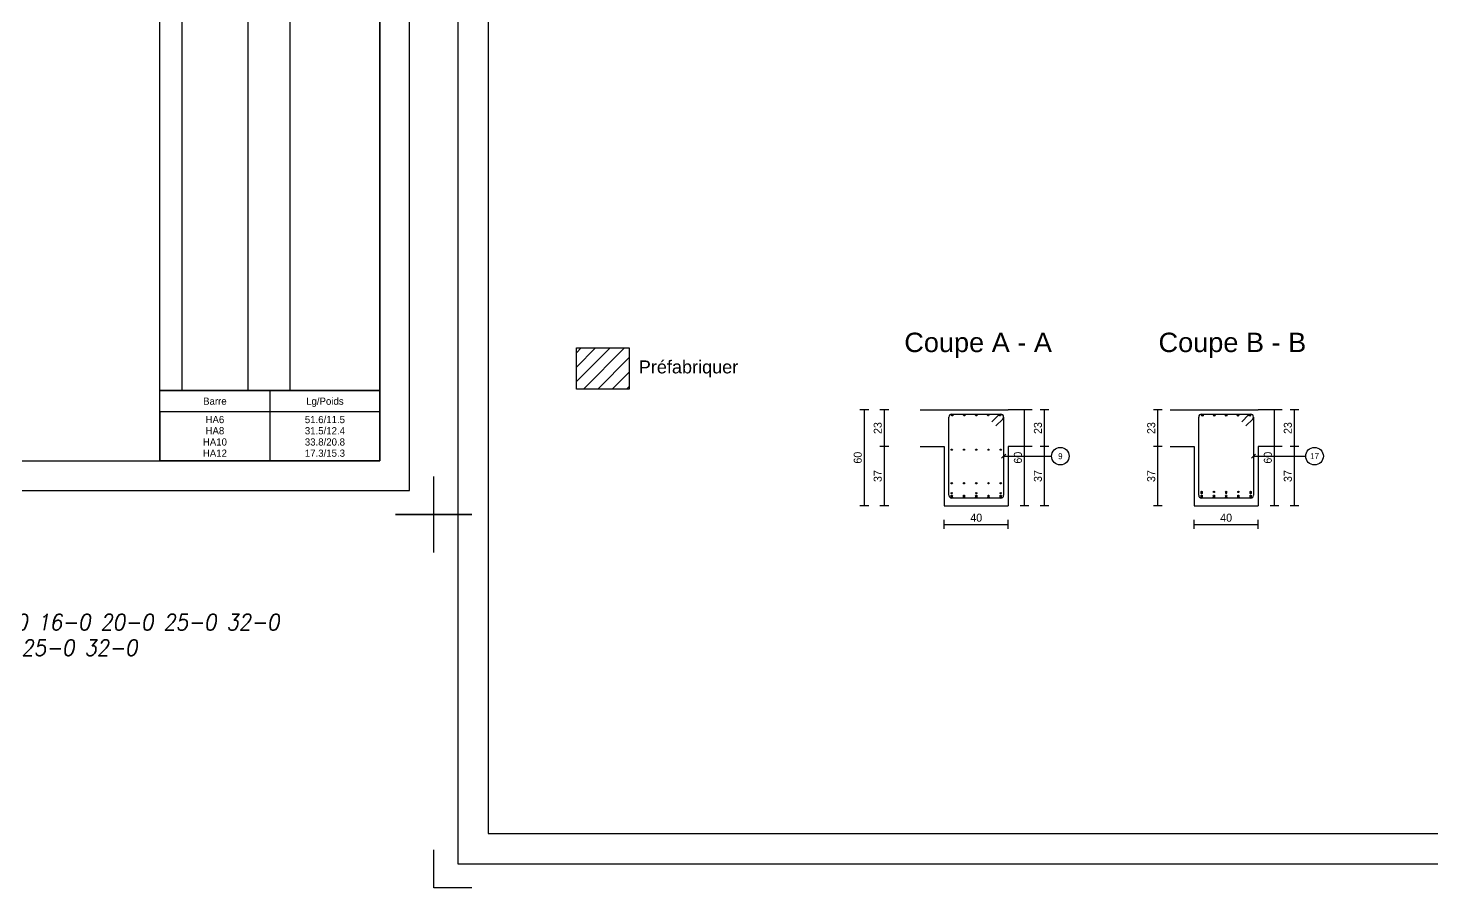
# Model space of a CAD drawing. Extents: x -12912 to 27386, y 1818 to 8189.
# Drawn here: x 4979 to 5856, y 2936 to 3473 of the extents above; entities that cross this region are included whole.
import ezdxf
from ezdxf.enums import TextEntityAlignment as Align

# ---------------------------------------------------------------- set-up
doc = ezdxf.new("R2010")
doc.units = 0
doc.header["$MEASUREMENT"] = 0
doc.layers.get('0').update_dxf_attribs({"linetype": 'CONTINUOUS'})
for name, color, linetype in [('1', 7, 'CONTINUOUS'), ('104', 7, 'CONTINUOUS'), ('173', 7, 'CONTINUOUS'), ('5', 7, 'CONTINUOUS'), ('6', 7, 'CONTINUOUS'), ('7', 7, 'CONTINUOUS'), ('GO-CARTOUCHE', 7, 'CONTINUOUS'), ('STR_TXT', 102, 'CONTINUOUS')]:
    doc.layers.add(name, color=color, linetype=linetype)
doc.layers.add('PYC- HACHURES', color=7, linetype='CONTINUOUS', lineweight=18)
doc.styles.add('ARIAL', font='ARIAL.TTF')
doc.styles.add('Tableau', font='romans.shx', dxfattribs={"width": 0.9, "oblique": 10})

# ---------------------------------------------------------------- blocks, each defined once
blk = doc.blocks.new('Smallsp')
at = {"layer": 'STR_TXT', "linetype": 'Continuous'}
for points in [[(0, 15), (0, -15)], [(-30, 0), (40, 0)]]:
    blk.add_lwpolyline(points, dxfattribs=at)
at = {"layer": 'STR_TXT', "linetype": 'Continuous', "style": 'Tableau', "oblique": 10, "width": 0.9}
for s, p in [('HA', (-23.6, 1.89)), ('AD', (-22.2, -13.94))]:
    blk.add_text(s, height=10, dxfattribs=at).set_placement(p)
for tag, p in [('SPAD', (1.4, 1.89)), ('SPHA', (1.4, -14.11))]:
    blk.add_attdef(tag, p, '', height=10, dxfattribs=at)

msp = doc.modelspace()

# ---------------------------------------------------------------- hatches: boundary and pattern name
at = {"layer": 'PYC- HACHURES', "lineweight": 15}
h = msp.add_hatch(dxfattribs=at)
h.set_pattern_fill('ANSI31', color=104, scale=2, style=0)
h.set_pattern_definition([(45, (5526.811, 4705.4967), (-4.490128, 4.490128), [])])
h.paths.add_polyline_path([(5354.417, 3272.923), (5321.497, 3272.923), (5321.497, 3247.272), (5354.417, 3247.272)])

# ---------------------------------------------------------------- linework, layer by layer
for p, q in [((5232.253, 3192.696), (5232.253, 3168.889)), ((5232.253, 3192.696), (5232.253, 3168.889)), ((5232.253, 3192.696), (5232.253, 3168.889)), ((5232.253, 3192.696), (5232.253, 3168.889)), ((5208.445, 3168.889), (5232.253, 3168.889)), ((5232.253, 3168.889), (5208.445, 3168.889)), ((5208.445, 3168.889), (5232.253, 3168.889)), ((5232.253, 3168.889), (5208.445, 3168.889)), ((5208.445, 3168.889), (5232.253, 3168.889)), ((5208.445, 3168.889), (5232.253, 3168.889)), ((5232.253, 3168.889), (5208.445, 3168.889)), ((5208.445, 3168.889), (5232.253, 3168.889)), ((5232.253, 3168.889), (5208.445, 3168.889)), ((5208.445, 3168.889), (5232.253, 3168.889)), ((5208.445, 3168.889), (5232.253, 3168.889)), ((5232.253, 3168.889), (5208.445, 3168.889)), ((5208.445, 3168.889), (5232.253, 3168.889)), ((5232.253, 3168.889), (5208.445, 3168.889)), ((5208.445, 3168.889), (5232.253, 3168.889)), ((5208.445, 3168.889), (5232.253, 3168.889)), ((5232.253, 3168.889), (5208.445, 3168.889)), ((5208.445, 3168.889), (5232.253, 3168.889)), ((5232.253, 3168.889), (5208.445, 3168.889)), ((5208.445, 3168.889), (5232.253, 3168.889)), ((5208.445, 3168.889), (5232.253, 3168.889)), ((5232.253, 3168.889), (5208.445, 3168.889)), ((5208.445, 3168.889), (5232.253, 3168.889)), ((5232.253, 3168.889), (5208.445, 3168.889)), ((5208.445, 3168.889), (5232.253, 3168.889)), ((5208.445, 3168.889), (5232.253, 3168.889)), ((5232.253, 3168.889), (5208.445, 3168.889)), ((5208.445, 3168.889), (5232.253, 3168.889)), ((5232.253, 3168.889), (5208.445, 3168.889)), ((5208.445, 3168.889), (5232.253, 3168.889)), ((5208.445, 3168.889), (5232.253, 3168.889)), ((5208.445, 3168.889), (5232.253, 3168.889)), ((5232.253, 3168.889), (5208.445, 3168.889)), ((5208.445, 3168.889), (5232.253, 3168.889)), ((5232.253, 3168.889), (5208.445, 3168.889)), ((5208.445, 3168.889), (5232.253, 3168.889)), ((5208.445, 3168.889), (5232.253, 3168.889)), ((5232.253, 3168.889), (5208.445, 3168.889)), ((5208.445, 3168.889), (5232.253, 3168.889)), ((5232.253, 3168.889), (5208.445, 3168.889)), ((5208.445, 3168.889), (5232.253, 3168.889)), ((5208.445, 3168.889), (5232.253, 3168.889)), ((5232.253, 3168.889), (5208.445, 3168.889)), ((5208.445, 3168.889), (5232.253, 3168.889)), ((5232.253, 3168.889), (5208.445, 3168.889)), ((5208.445, 3168.889), (5232.253, 3168.889)), ((5208.445, 3168.889), (5232.253, 3168.889)), ((5232.253, 3168.889), (5208.445, 3168.889)), ((5208.445, 3168.889), (5232.253, 3168.889)), ((5232.253, 3168.889), (5208.445, 3168.889)), ((5208.445, 3168.889), (5232.253, 3168.889)), ((5208.445, 3168.889), (5232.253, 3168.889)), ((5232.253, 3168.889), (5208.445, 3168.889)), ((5208.445, 3168.889), (5232.253, 3168.889)), ((5232.253, 3168.889), (5208.445, 3168.889)), ((5208.445, 3168.889), (5232.253, 3168.889)), ((5208.445, 3168.889), (5232.253, 3168.889)), ((5232.253, 3168.889), (5208.445, 3168.889)), ((5208.445, 3168.889), (5232.253, 3168.889)), ((5232.253, 3168.889), (5208.445, 3168.889)), ((5208.445, 3168.889), (5232.253, 3168.889)), ((5208.445, 3168.889), (5232.253, 3168.889)), ((5232.253, 3168.889), (5232.253, 3145.082)), ((5232.253, 3168.889), (5232.253, 3145.082)), ((5232.253, 3168.889), (5232.253, 3145.082)), ((5232.253, 3168.889), (5232.253, 3145.082)), ((5232.253, 3168.889), (5232.253, 3145.082)), ((5232.253, 3168.889), (5232.253, 3145.082)), ((5232.253, 3168.889), (5232.253, 3145.082)), ((5256.06, 3168.889), (5232.253, 3168.889)), ((5232.253, 3168.889), (5256.06, 3168.889)), ((5256.06, 3168.889), (5232.253, 3168.889)), ((5232.253, 3168.889), (5256.06, 3168.889)), ((5256.06, 3168.889), (5232.253, 3168.889)), ((5256.06, 3168.889), (5232.253, 3168.889)), ((5232.253, 3168.889), (5256.06, 3168.889)), ((5256.06, 3168.889), (5232.253, 3168.889)), ((5232.253, 3168.889), (5256.06, 3168.889)), ((5256.06, 3168.889), (5232.253, 3168.889)), ((5256.06, 3168.889), (5232.253, 3168.889)), ((5232.253, 3168.889), (5256.06, 3168.889)), ((5256.06, 3168.889), (5232.253, 3168.889)), ((5232.253, 3168.889), (5256.06, 3168.889)), ((5256.06, 3168.889), (5232.253, 3168.889)), ((5256.06, 3168.889), (5232.253, 3168.889)), ((5232.253, 3168.889), (5256.06, 3168.889)), ((5256.06, 3168.889), (5232.253, 3168.889)), ((5232.253, 3168.889), (5256.06, 3168.889)), ((5256.06, 3168.889), (5232.253, 3168.889)), ((5256.06, 3168.889), (5232.253, 3168.889)), ((5232.253, 3168.889), (5232.253, 3145.082)), ((5232.253, 3168.889), (5256.06, 3168.889)), ((5256.06, 3168.889), (5232.253, 3168.889)), ((5232.253, 3168.889), (5256.06, 3168.889)), ((5256.06, 3168.889), (5232.253, 3168.889)), ((5256.06, 3168.889), (5232.253, 3168.889)), ((5232.253, 3168.889), (5232.253, 3145.082)), ((5232.253, 3168.889), (5256.06, 3168.889)), ((5256.06, 3168.889), (5232.253, 3168.889)), ((5232.253, 3168.889), (5256.06, 3168.889)), ((5256.06, 3168.889), (5232.253, 3168.889)), ((5256.06, 3168.889), (5232.253, 3168.889)), ((5232.253, 3168.889), (5232.253, 3145.082)), ((5232.253, 3168.889), (5232.253, 3145.082)), ((5232.253, 3168.889), (5232.253, 3145.082)), ((5232.253, 3168.889), (5232.253, 3145.082)), ((5232.253, 3168.889), (5232.253, 3145.082)), ((5232.253, 3168.889), (5232.253, 3145.082)), ((5232.253, 3168.889), (5232.253, 3145.082)), ((5232.253, 3168.889), (5232.253, 3145.082)), ((5256.06, 3168.889), (5232.253, 3168.889)), ((5232.253, 3168.889), (5256.06, 3168.889)), ((5256.06, 3168.889), (5232.253, 3168.889)), ((5232.253, 3168.889), (5256.06, 3168.889)), ((5256.06, 3168.889), (5232.253, 3168.889)), ((5256.06, 3168.889), (5232.253, 3168.889)), ((5232.253, 3168.889), (5256.06, 3168.889)), ((5256.06, 3168.889), (5232.253, 3168.889)), ((5232.253, 3168.889), (5256.06, 3168.889)), ((5256.06, 3168.889), (5232.253, 3168.889)), ((5256.06, 3168.889), (5232.253, 3168.889)), ((5232.253, 3168.889), (5256.06, 3168.889)), ((5256.06, 3168.889), (5232.253, 3168.889)), ((5232.253, 3168.889), (5256.06, 3168.889)), ((5256.06, 3168.889), (5232.253, 3168.889)), ((5256.06, 3168.889), (5232.253, 3168.889)), ((5232.253, 3168.889), (5256.06, 3168.889)), ((5256.06, 3168.889), (5232.253, 3168.889)), ((5232.253, 3168.889), (5256.06, 3168.889)), ((5256.06, 3168.889), (5232.253, 3168.889)), ((5256.06, 3168.889), (5232.253, 3168.889)), ((5232.253, 3168.889), (5232.253, 3145.082)), ((5232.253, 3168.889), (5256.06, 3168.889)), ((5256.06, 3168.889), (5232.253, 3168.889)), ((5232.253, 3168.889), (5256.06, 3168.889)), ((5256.06, 3168.889), (5232.253, 3168.889)), ((5256.06, 3168.889), (5232.253, 3168.889)), ((5232.253, 3168.889), (5232.253, 3145.082)), ((5232.253, 3168.889), (5256.06, 3168.889)), ((5256.06, 3168.889), (5232.253, 3168.889)), ((5232.253, 3168.889), (5256.06, 3168.889)), ((5256.06, 3168.889), (5232.253, 3168.889)), ((5256.06, 3168.889), (5232.253, 3168.889)), ((5232.253, 3168.889), (5232.253, 3145.082)), ((5232.345, 2935.504), (5232.345, 2959.311)), ((5256.152, 2935.504), (5232.345, 2935.504))]:
    msp.add_line(p, q)
at = {"layer": '1', "color": 1}
for centre in [(5556.023, 3209.381), (5563.678, 3209.381), (5571.333, 3209.381), (5578.988, 3209.381), (5586.644, 3209.381), (5556.023, 3188.381), (5563.678, 3188.381), (5571.333, 3188.381), (5578.988, 3188.381), (5586.644, 3188.381), (5556.023, 3182.171), (5556.023, 3180.571), (5556.023, 3179.771), (5563.678, 3180.571), (5563.678, 3179.771), (5571.333, 3182.171), (5571.333, 3180.571), (5571.333, 3179.771), (5578.988, 3180.571), (5578.988, 3179.771), (5586.644, 3182.171), (5586.644, 3180.571), (5586.644, 3179.771), (5712.194, 3182.171), (5712.194, 3180.571), (5712.194, 3179.771), (5719.849, 3180.571), (5719.849, 3179.771), (5727.504, 3182.171), (5727.504, 3180.571), (5727.504, 3179.771), (5735.16, 3180.571), (5735.16, 3179.771), (5742.815, 3182.171), (5742.815, 3180.571), (5742.815, 3179.771)]:
    msp.add_circle(centre, 0.4, dxfattribs=at)
at = {"layer": '104', "color": 104}
for centre in [(5712.194, 3182.971), (5719.849, 3182.971), (5727.504, 3182.971), (5735.16, 3182.971), (5742.815, 3182.971)]:
    msp.add_circle(centre, 0.4, dxfattribs=at)
at = {"layer": '173', "color": 173}
for points in [[(5061.194, 3907.384), (5198.694, 3907.384), (5198.694, 3246.448), (5061.194, 3246.448), (5061.194, 3907.384)], [(5061.194, 3246.448), (5198.694, 3246.448), (5198.694, 3202.448), (5061.194, 3202.448), (5061.194, 3246.448)]]:
    msp.add_lwpolyline(points, close=True, dxfattribs=at)
for points in [[(5116.194, 3907.384), (5116.194, 3246.448)], [(5142.319, 3907.384), (5142.319, 3246.448)], [(5074.944, 3893.884), (5074.944, 3246.448)], [(5129.944, 3246.448), (5129.944, 3202.448)], [(5198.694, 3232.948), (5061.194, 3232.948)], [(5061.194, 3232.948), (5061.194, 3202.448)], [(5554.223, 3180.871), (5554.223, 3229.781)], [(5556.023, 3231.581), (5586.644, 3231.581)], [(5581.128, 3226.811), (5585.371, 3231.054)], [(5587.916, 3228.508), (5583.674, 3224.266)], [(5586.644, 3231.581), (5586.644, 3231.581)], [(5588.444, 3229.781), (5588.444, 3180.871)], [(5588.444, 3229.781), (5588.444, 3229.781)], [(5710.394, 3180.871), (5710.394, 3229.781)], [(5712.194, 3231.581), (5742.815, 3231.581)], [(5737.299, 3226.811), (5741.542, 3231.054)], [(5744.088, 3228.508), (5739.845, 3224.266)], [(5742.815, 3231.581), (5742.815, 3231.581)], [(5744.615, 3229.781), (5744.615, 3180.871)], [(5744.615, 3229.781), (5744.615, 3229.781)], [(5586.644, 3179.071), (5556.023, 3179.071)], [(5742.815, 3179.071), (5712.194, 3179.071)]]:
    msp.add_lwpolyline(points, dxfattribs=at)
for centre, radius in [((5556.423, 3230.881), 0.4), ((5563.878, 3230.881), 0.4), ((5571.333, 3230.881), 0.4), ((5578.788, 3230.881), 0.4), ((5586.244, 3230.881), 0.4), ((5712.694, 3230.781), 0.5), ((5720.099, 3230.781), 0.5), ((5727.504, 3230.781), 0.5), ((5734.91, 3230.781), 0.5), ((5742.315, 3230.781), 0.5)]:
    msp.add_circle(centre, radius, dxfattribs=at)
for centre, start, end in [((5556.023, 3229.781), 90, 180), ((5586.644, 3229.781), 90, 135), ((5586.644, 3229.781), 0, 90), ((5586.644, 3229.781), 315, 0), ((5712.194, 3229.781), 90, 180), ((5742.815, 3229.781), 90, 135), ((5742.815, 3229.781), 0, 90), ((5742.815, 3229.781), 315, 0), ((5556.023, 3180.871), 180, 270), ((5586.644, 3180.871), 270, 0), ((5712.194, 3180.871), 180, 270), ((5742.815, 3180.871), 270, 0)]:
    msp.add_arc(centre, 1.8, start, end, dxfattribs=at)
at = {"layer": '5', "color": 5}
for points in [[(5504.167, 3234.381), (5498.667, 3234.381)], [(5501.417, 3174.381), (5501.417, 3234.381)], [(5516.667, 3234.381), (5511.167, 3234.381)], [(5513.917, 3211.381), (5513.917, 3234.381)], [(5604.271, 3234.381), (5598.771, 3234.381)], [(5601.521, 3174.381), (5601.521, 3234.381)], [(5616.771, 3234.381), (5611.271, 3234.381)], [(5614.021, 3211.381), (5614.021, 3234.381)], [(5687.567, 3234.381), (5682.067, 3234.381)], [(5684.817, 3211.381), (5684.817, 3234.381)], [(5760.442, 3234.381), (5754.942, 3234.381)], [(5757.692, 3174.381), (5757.692, 3234.381)], [(5772.942, 3234.381), (5767.442, 3234.381)], [(5770.192, 3211.381), (5770.192, 3234.381)], [(5516.667, 3211.381), (5511.167, 3211.381)], [(5513.917, 3174.381), (5513.917, 3211.381)], [(5616.771, 3211.381), (5611.271, 3211.381)], [(5614.021, 3174.381), (5614.021, 3211.381)], [(5687.567, 3211.381), (5682.067, 3211.381)], [(5684.817, 3174.381), (5684.817, 3211.381)], [(5772.942, 3211.381), (5767.442, 3211.381)], [(5770.192, 3174.381), (5770.192, 3211.381)], [(5504.167, 3174.381), (5498.667, 3174.381)], [(5516.667, 3174.381), (5511.167, 3174.381)], [(5604.271, 3174.381), (5598.771, 3174.381)], [(5616.771, 3174.381), (5611.271, 3174.381)], [(5687.567, 3174.381), (5682.067, 3174.381)], [(5760.442, 3174.381), (5754.942, 3174.381)], [(5772.942, 3174.381), (5767.442, 3174.381)], [(5551.333, 3159.964), (5551.333, 3165.464)], [(5551.333, 3162.714), (5591.333, 3162.714)], [(5591.333, 3159.964), (5591.333, 3165.464)], [(5707.504, 3159.964), (5707.504, 3165.464)], [(5707.504, 3162.714), (5747.504, 3162.714)], [(5747.504, 3159.964), (5747.504, 3165.464)]]:
    msp.add_lwpolyline(points, dxfattribs=at)
at = {"layer": '6', "color": 6}
for points in [[(5589.77, 3206.652), (5587.118, 3204)], [(5588.444, 3205.326), (5618.403, 3205.326)], [(5745.941, 3206.652), (5743.289, 3204)], [(5744.615, 3205.326), (5777.244, 3205.326)]]:
    msp.add_lwpolyline(points, dxfattribs=at)
for centre in [(5623.903, 3205.326), (5782.744, 3205.326)]:
    msp.add_circle(centre, 5.5, dxfattribs=at)
at = {"layer": '7', "color": 7}
msp.add_lwpolyline([(5321.497, 3272.923), (5354.417, 3272.923), (5354.417, 3247.272), (5321.497, 3247.272)], close=True, dxfattribs=at)
for points in [[(5536.333, 3234.381), (5551.333, 3234.381)], [(5551.333, 3234.381), (5591.333, 3234.381)], [(5606.333, 3234.381), (5591.333, 3234.381)], [(5692.504, 3234.381), (5707.504, 3234.381)], [(5707.504, 3234.381), (5747.504, 3234.381)], [(5762.504, 3234.381), (5747.504, 3234.381)], [(5536.333, 3211.381), (5551.333, 3211.381)], [(5551.333, 3211.381), (5551.333, 3174.381)], [(5606.333, 3211.381), (5591.333, 3211.381)], [(5591.333, 3211.381), (5591.333, 3174.381)], [(5692.504, 3211.381), (5707.504, 3211.381)], [(5707.504, 3211.381), (5707.504, 3174.381)], [(5762.504, 3211.381), (5747.504, 3211.381)], [(5747.504, 3211.381), (5747.504, 3174.381)], [(5551.333, 3174.381), (5591.333, 3174.381)], [(5707.504, 3174.381), (5747.504, 3174.381)]]:
    msp.add_lwpolyline(points, dxfattribs=at)
at = {"layer": 'GO-CARTOUCHE', "linetype": 'Continuous'}
for points in [[(5217.253, 3183.889), (5217.253, 3971.389), (4103.616, 3971.389), (4103.616, 3183.889)], [(5247.345, 2950.504), (6702.345, 2950.504), (6702.345, 3970.504), (5247.345, 3970.504)], [(5198.694, 3202.448), (5198.694, 3952.83), (4122.175, 3952.83), (4122.175, 3202.448)], [(5266.345, 2969.504), (6683.345, 2969.504), (6683.345, 3951.504), (5266.345, 3951.504)]]:
    msp.add_lwpolyline(points, close=True, dxfattribs=at)

# ---------------------------------------------------------------- block references
at = {"layer": 'STR_TXT', "linetype": 'Continuous'}
msp.add_blockref('Smallsp', (4694.003, 3094.727), dxfattribs=at).add_auto_attribs({'SPHA': '6-0 8-3.34 10-0 12-0 14-0 16-0 20-0 25-0 32-0 ', 'SPAD': '6-51.77 8-31.49 10-33.81 12-17.28 14-0 16-0 20-0 25-0 32-0 '})

# ---------------------------------------------------------------- texts
at = {"style": 'ARIAL'}
for s, height, p in [('Coupe A - A', 12.12935, (5572.515, 3276.434)), ('Coupe B - B', 12.12935, (5731.392, 3276.434)), ('Préfabriquer', 8.08623, (5391.533, 3261.088))]:
    msp.add_text(s, height=height, dxfattribs=at).set_placement(p, align=Align.MIDDLE_CENTER)
at = {"layer": '173', "color": 173}
for s, p in [('Barre', (5095.569, 3239.698)), ('Lg/Poids', (5164.319, 3239.698))]:
    msp.add_text(s, height=4.5, dxfattribs=at).set_placement(p, align=Align.MIDDLE_CENTER)
for s, p in [('HA6', (5095.569, 3230.448)), ('51.6/11.5', (5164.319, 3230.448)), ('HA8', (5095.569, 3223.448)), ('31.5/12.4', (5164.319, 3223.448)), ('HA10', (5095.569, 3216.448)), ('33.8/20.8', (5164.319, 3216.448)), ('HA12', (5095.569, 3209.448)), ('17.3/15.3', (5164.319, 3209.448))]:
    msp.add_text(s, height=4.5, dxfattribs=at).set_placement(p, align=Align.TOP_CENTER)
at = {"layer": '5', "color": 5}
for s, p in [('23', (5512.269, 3222.881)), ('23', (5612.373, 3222.881)), ('23', (5683.169, 3222.881)), ('23', (5768.544, 3222.881)), ('60', (5499.769, 3204.381)), ('60', (5599.873, 3204.381)), ('60', (5756.044, 3204.381)), ('37', (5512.269, 3192.881)), ('37', (5612.373, 3192.881)), ('37', (5683.169, 3192.881)), ('37', (5768.544, 3192.881))]:
    msp.add_text(s, height=5, rotation=90, dxfattribs=at).set_placement(p, align=Align.CENTER)
for p in [(5571.333, 3164.362), (5727.504, 3164.362)]:
    msp.add_text('40', height=5, dxfattribs=at).set_placement(p, align=Align.CENTER)
at = {"layer": '6', "color": 6}
for s, p in [('9', (5623.903, 3205.326)), ('17', (5782.744, 3205.326))]:
    msp.add_text(s, height=3.75, dxfattribs=at).set_placement(p, align=Align.MIDDLE_CENTER)

doc.saveas('drawing.dxf')
